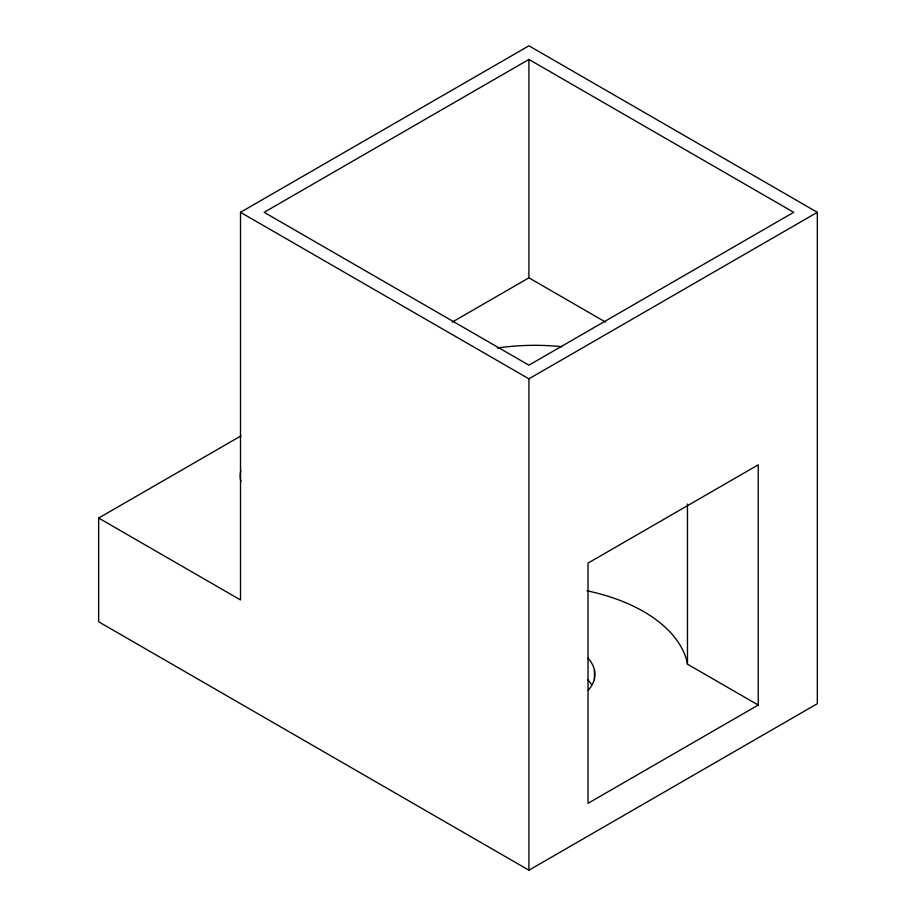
<?xml version="1.0" encoding="UTF-8"?>
<svg xmlns="http://www.w3.org/2000/svg" width="916" height="916" viewBox="0 0 916 916"><rect width="100%" height="100%" fill="white"/><g stroke="black" fill="none" stroke-linecap="round" stroke-linejoin="round"><path stroke-width="1.37" d="M98.665 518.055L240.507 599.946L240.507 212.317L528.921 45.8L817.335 212.317L817.335 703.683L528.921 870.2L98.665 621.792L98.665 518.055L241.011 435.867M528.921 59.448L264.14 212.317L528.921 365.186L793.703 212.317L528.921 59.448L528.921 277.834L452.206 322.123M240.507 212.317L528.921 378.835L817.335 212.317M758.242 705.045L588.026 803.321L588.026 563.1L758.242 464.824L758.242 705.045L687.458 664.18L686.748 660.505A153.796 88.795 0 0 0 587.019 590.809M528.921 277.834L605.636 322.123M687.458 504.04L687.458 664.18M594.427 670.203L594.427 679.764M528.921 378.835L528.921 870.2M240.931 481.576A73.555 42.468 0 0 1 240.805 470.492M497.342 348A153.796 88.795 0 0 1 561.703 346.683M588.347 690.103A60.09 34.694 0 0 0 594.782 672.023L594.186 668.932A60.09 34.694 0 0 0 587.969 658.146M587.969 679.981A60.09 34.694 0 0 1 591.553 684.744"/></g></svg>
